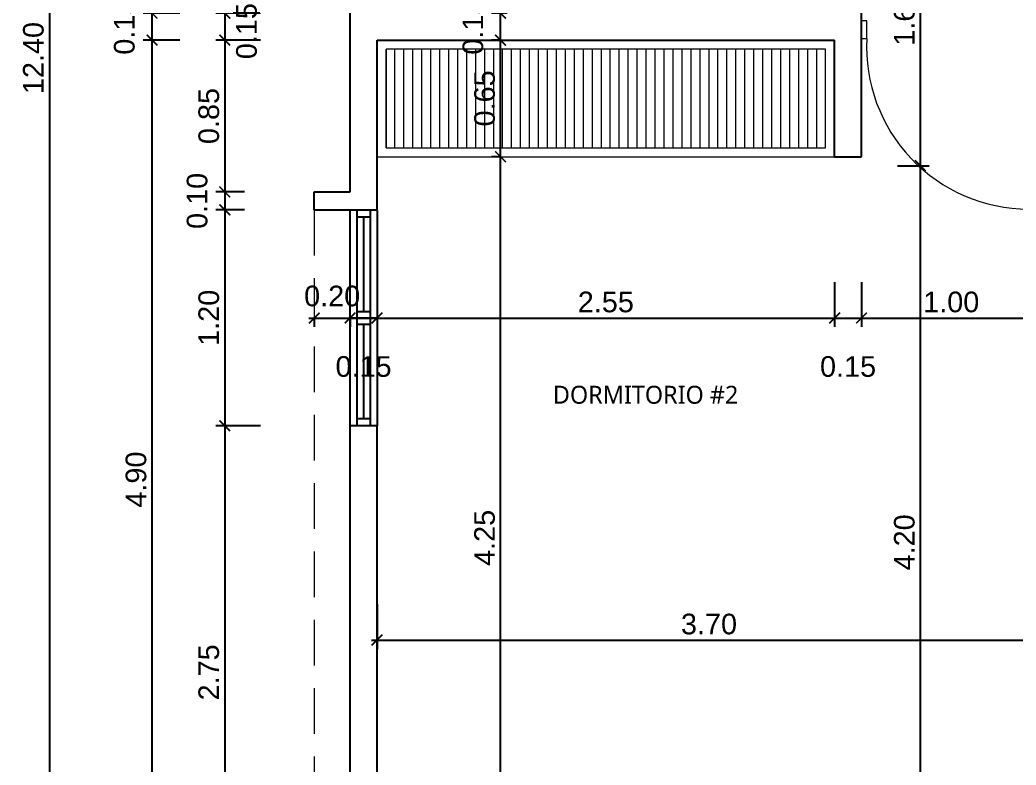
# Model space of a CAD drawing. Header units: feet. Extents: x -417 to 46, y -646 to -218.
# Drawn here: x -79.58 to -74.03, y -309.2 to -305.04 of the extents above; entities that cross this region are included whole.
import ezdxf

# ---------------------------------------------------------------- set-up
doc = ezdxf.new("R2010")
doc.units = ezdxf.units.FT
doc.header["$MEASUREMENT"] = 0
doc.linetypes.add('DASHED', pattern=[19.05, 12.7, -6.35])
for name, color, linetype, lineweight in [('A-WALL', 4, 'Continuous', 25), ('closet', 8, 'Continuous', 5), ('DIM-COTAS', 1, 'Continuous', 5), ('puertas', 8, 'Continuous', 9), ('TXT', 2, 'Continuous', 9), ('vuelo', 251, 'DASHED', 13)]:
    doc.layers.add(name, color=color, linetype=linetype, lineweight=lineweight)
doc.layers.add('DIM', color=10, linetype='Continuous')
doc.layers.add('PERT-VENT', color=2, linetype='Continuous')
doc.styles.add('ads', font='trebuc.ttf', dxfattribs={"height": 0.14})
doc.styles.get("Standard").update_dxf_attribs({"font": 'arial.ttf', "height": 0.115})
doc.dimstyles.new('KEILY', dxfattribs={"dimtxt": 0.115, "dimasz": 0.06, "dimexe": 0.05, "dimexo": 0.2, "dimgap": 0.03, "dimtad": 1, "dimzin": 1, "dimdsep": 46, "dimtxsty": 'Standard', "dimblk": 'ARCHTICK', "dimcen": 2.5, "dimdle": 0.03, "dimclrd": 256, "dimclre": 256, "dimclrt": 7, "dimadec": 0, "dimazin": 0, "dimtfac": 1, "dimtmove": 2, "dimatfit": 3, "dimfxl": 0.2, "dimfxlon": 1, "dimtolj": 1, "dimtzin": 1, "dimarcsym": 0})

# ---------------------------------------------------------------- blocks, each defined once
blk = doc.blocks.new('A$C4D292AF4')
at = {"layer": 'puertas'}
for points in [[(0.03, 0.05), (0.07, 0.05), (0.07, 1.05), (0.03, 1.05)], [(0, 0), (0.03, 0), (0.03, 0.1), (0, 0.1)], [(0.97, 0), (1, 0), (1, 0.1), (0.97, 0.1)]]:
    blk.add_lwpolyline(points, close=True, dxfattribs=at)
blk.add_arc((0.0677, 0.1465), 0.9035, 357.0481, 89.8556, dxfattribs=at)
blk = doc.blocks.new('A$C59FC24C1')
at = {"layer": 'PERT-VENT', "extrusion": (-2.36783e-12, 8.94772e-16, -1)}
for p, q in [((0, 0), (0, 1.2)), ((0.0375, 1.2), (0.0375, 0)), ((0.1125, 1.2), (0.1125, 0)), ((0.15, 1.2), (0.15, 0)), ((0.0375, 1.165), (0.1125, 1.165)), ((0.0375, 1.165), (0.1125, 1.165)), ((0.075, 1.165), (0.075, 0.635)), ((0.1125, 0.635), (0.0375, 0.635)), ((0.15, 0.6), (0, 0.6)), ((0.1125, 0.565), (0.0375, 0.565)), ((0.075, 0.565), (0.075, 0.0404)), ((0.0375, 0.0404), (0.1125, 0.0404))]:
    blk.add_line(p, q, dxfattribs=at)
blk = doc.blocks.new('_ArchTick')
at = {"layer": 'DIM-COTAS', "color": 0, "const_width": 0.15}
blk.add_lwpolyline([(-0.5, -0.5), (0.5, 0.5)], dxfattribs=at)
blk = doc.blocks.new('*D871')
at = {"layer": 'Defpoints', "color": 0, "transparency": 16777216}
for p in [(-77.7264, -305.007), (-78.4368, -305.157), (-77.5883, -305.157)]:
    blk.add_point(p, dxfattribs=at)
at = {"layer": 'DIM', "lineweight": -2, "transparency": 16777216}
for p, q in [((-78.4368, -304.977), (-78.4368, -305.187)), ((-78.2368, -305.007), (-78.4868, -305.007)), ((-78.2368, -305.157), (-78.4868, -305.157))]:
    blk.add_line(p, q, dxfattribs=at)
at = {"layer": 'DIM', "lineweight": -2, "transparency": 16777216, "xscale": 0.06, "yscale": 0.06, "zscale": 0.06}
for p, rotation in [((-78.4368, -305.007), 90), ((-78.4368, -305.157), 270)]:
    blk.add_blockref('_ArchTick', p, dxfattribs=dict(at, rotation=rotation))
at = {"layer": 'DIM', "color": 7, "transparency": 16777216, "insert": (-78.3152, -305.107), "char_height": 0.115, "attachment_point": 5, "rotation": 90}
blk.add_mtext('\\A1;0.15', dxfattribs=at)
blk = doc.blocks.new('*D872')
at = {"layer": 'Defpoints', "color": 0, "transparency": 16777216}
for p in [(-77.5883, -305.157), (-78.4368, -306.0035), (-78.1264, -306.0035)]:
    blk.add_point(p, dxfattribs=at)
at = {"layer": 'DIM', "lineweight": -2, "transparency": 16777216}
for p, q in [((-78.2368, -305.157), (-78.4868, -305.157)), ((-78.4368, -305.127), (-78.4368, -306.0335)), ((-78.3264, -306.0035), (-78.4868, -306.0035))]:
    blk.add_line(p, q, dxfattribs=at)
at = {"layer": 'DIM', "lineweight": -2, "transparency": 16777216, "xscale": 0.06, "yscale": 0.06, "zscale": 0.06}
for p, rotation in [((-78.4368, -305.157), 90), ((-78.4368, -306.0035), 270)]:
    blk.add_blockref('_ArchTick', p, dxfattribs=dict(at, rotation=rotation))
at = {"layer": 'DIM', "color": 7, "transparency": 16777216, "insert": (-78.5255, -305.5802), "char_height": 0.115, "attachment_point": 5, "rotation": 90}
blk.add_mtext('\\A1;0.85', dxfattribs=at)
blk = doc.blocks.new('*D873')
at = {"layer": 'Defpoints', "color": 0, "transparency": 16777216}
for p in [(-78.1264, -306.0035), (-78.4368, -306.1035), (-78.1264, -306.1035)]:
    blk.add_point(p, dxfattribs=at)
at = {"layer": 'DIM', "lineweight": -2, "transparency": 16777216}
for p, q in [((-78.4368, -305.9735), (-78.4368, -306.1335)), ((-78.3264, -306.0035), (-78.4868, -306.0035)), ((-78.3264, -306.1035), (-78.4868, -306.1035))]:
    blk.add_line(p, q, dxfattribs=at)
at = {"layer": 'DIM', "lineweight": -2, "transparency": 16777216, "xscale": 0.06, "yscale": 0.06, "zscale": 0.06}
for p, rotation in [((-78.4368, -306.0035), 90), ((-78.4368, -306.1035), 270)]:
    blk.add_blockref('_ArchTick', p, dxfattribs=dict(at, rotation=rotation))
at = {"layer": 'DIM', "color": 7, "transparency": 16777216, "insert": (-78.5905, -306.0535), "char_height": 0.115, "attachment_point": 5, "rotation": 90}
blk.add_mtext('\\A1;0.10', dxfattribs=at)
blk = doc.blocks.new('*D874')
at = {"layer": 'Defpoints', "color": 0, "transparency": 16777216}
for p in [(-78.1264, -306.1035), (-78.4368, -307.3067), (-77.9264, -307.3067)]:
    blk.add_point(p, dxfattribs=at)
at = {"layer": 'DIM', "lineweight": -2, "transparency": 16777216}
for p, q in [((-78.3264, -306.1035), (-78.4868, -306.1035)), ((-78.4368, -306.0735), (-78.4368, -307.3367)), ((-78.2368, -307.3067), (-78.4868, -307.3067))]:
    blk.add_line(p, q, dxfattribs=at)
at = {"layer": 'DIM', "lineweight": -2, "transparency": 16777216, "xscale": 0.06, "yscale": 0.06, "zscale": 0.06}
for p, rotation in [((-78.4368, -306.1035), 90), ((-78.4368, -307.3067), 270)]:
    blk.add_blockref('_ArchTick', p, dxfattribs=dict(at, rotation=rotation))
at = {"layer": 'DIM', "color": 7, "transparency": 16777216, "insert": (-78.5255, -306.7051), "char_height": 0.115, "attachment_point": 5, "rotation": 90}
blk.add_mtext('\\A1;1.20', dxfattribs=at)
blk = doc.blocks.new('*D818')
at = {"layer": 'Defpoints', "color": 0, "transparency": 16777216}
for p in [(-77.9264, -307.3067), (-78.4368, -310.057), (-77.5883, -310.057)]:
    blk.add_point(p, dxfattribs=at)
at = {"layer": 'DIM', "lineweight": -2, "transparency": 16777216}
for p, q in [((-78.2368, -307.3067), (-78.4868, -307.3067)), ((-78.4368, -307.2767), (-78.4368, -310.087)), ((-78.2368, -310.057), (-78.4868, -310.057))]:
    blk.add_line(p, q, dxfattribs=at)
at = {"layer": 'DIM', "lineweight": -2, "transparency": 16777216, "xscale": 0.06, "yscale": 0.06, "zscale": 0.06}
for p, rotation in [((-78.4368, -307.3067), 90), ((-78.4368, -310.057), 270)]:
    blk.add_blockref('_ArchTick', p, dxfattribs=dict(at, rotation=rotation))
at = {"layer": 'DIM', "color": 7, "transparency": 16777216, "insert": (-78.5255, -308.6818), "char_height": 0.115, "attachment_point": 5, "rotation": 90}
blk.add_mtext('\\A1;2.75', dxfattribs=at)
blk = doc.blocks.new('*D824')
at = {"layer": 'Defpoints', "color": 0, "transparency": 16777216}
for p in [(-78.8422, -305.157), (-78.4868, -305.157), (-78.4868, -310.057)]:
    blk.add_point(p, dxfattribs=at)
at = {"layer": 'DIM', "lineweight": -2, "transparency": 16777216}
for p, q in [((-78.6868, -305.157), (-78.8922, -305.157)), ((-78.8422, -310.087), (-78.8422, -305.127)), ((-78.6868, -310.057), (-78.8922, -310.057))]:
    blk.add_line(p, q, dxfattribs=at)
at = {"layer": 'DIM', "lineweight": -2, "transparency": 16777216, "xscale": 0.06, "yscale": 0.06, "zscale": 0.06}
for p, rotation in [((-78.8422, -305.157), 90), ((-78.8422, -310.057), 270)]:
    blk.add_blockref('_ArchTick', p, dxfattribs=dict(at, rotation=rotation))
at = {"layer": 'DIM', "color": 7, "transparency": 16777216, "insert": (-78.931, -307.607), "char_height": 0.115, "attachment_point": 5, "rotation": 90}
blk.add_mtext('\\A1;4.90', dxfattribs=at)
blk = doc.blocks.new('*D825')
at = {"layer": 'Defpoints', "color": 0, "transparency": 16777216}
for p in [(-78.8422, -305.007), (-78.4868, -305.007), (-78.4868, -305.157)]:
    blk.add_point(p, dxfattribs=at)
at = {"layer": 'DIM', "lineweight": -2, "transparency": 16777216}
for p, q in [((-78.8422, -305.187), (-78.8422, -304.977)), ((-78.6868, -305.007), (-78.8922, -305.007)), ((-78.6868, -305.157), (-78.8922, -305.157))]:
    blk.add_line(p, q, dxfattribs=at)
at = {"layer": 'DIM', "lineweight": -2, "transparency": 16777216, "xscale": 0.06, "yscale": 0.06, "zscale": 0.06}
for p, rotation in [((-78.8422, -305.007), 90), ((-78.8422, -305.157), 270)]:
    blk.add_blockref('_ArchTick', p, dxfattribs=dict(at, rotation=rotation))
at = {"layer": 'DIM', "color": 7, "transparency": 16777216, "insert": (-78.996, -305.082), "char_height": 0.115, "attachment_point": 5, "rotation": 90}
blk.add_mtext('\\A1;0.15', dxfattribs=at)
blk = doc.blocks.new('*D787')
at = {"layer": 'Defpoints', "color": 0, "transparency": 16777216}
for p in [(-78.8922, -299.057), (-79.4143, -311.457), (-78.8922, -311.457)]:
    blk.add_point(p, dxfattribs=at)
at = {"layer": 'DIM', "lineweight": -2, "transparency": 16777216}
for p, q in [((-79.2143, -299.057), (-79.4643, -299.057)), ((-79.4143, -299.027), (-79.4143, -311.487)), ((-79.2143, -311.457), (-79.4643, -311.457))]:
    blk.add_line(p, q, dxfattribs=at)
at = {"layer": 'DIM', "lineweight": -2, "transparency": 16777216, "xscale": 0.06, "yscale": 0.06, "zscale": 0.06}
for p, rotation in [((-79.4143, -299.057), 90), ((-79.4143, -311.457), 270)]:
    blk.add_blockref('_ArchTick', p, dxfattribs=dict(at, rotation=rotation))
at = {"layer": 'DIM', "color": 7, "transparency": 16777216, "insert": (-79.503, -305.257), "char_height": 0.115, "attachment_point": 5, "rotation": 90}
blk.add_mtext('\\A1;12.40', dxfattribs=at)
blk = doc.blocks.new('*D807')
at = {"layer": 'Defpoints', "color": 0, "transparency": 16777216}
for p in [(-77.9383, -306.54), (-77.7383, -306.54), (-77.7383, -306.7062)]:
    blk.add_point(p, dxfattribs=at)
at = {"layer": 'DIM', "lineweight": -2, "transparency": 16777216}
for p, q in [((-77.9683, -306.7062), (-77.7083, -306.7062)), ((-77.9383, -306.7062), (-77.9383, -306.7562)), ((-77.7383, -306.7062), (-77.7383, -306.7562))]:
    blk.add_line(p, q, dxfattribs=at)
at = {"layer": 'DIM', "lineweight": -2, "transparency": 16777216, "xscale": 0.06, "yscale": 0.06, "zscale": 0.06, "rotation": 180}
blk.add_blockref('_ArchTick', (-77.9383, -306.7062), dxfattribs=at)
at = {"layer": 'DIM', "lineweight": -2, "transparency": 16777216, "xscale": 0.06, "yscale": 0.06, "zscale": 0.06}
blk.add_blockref('_ArchTick', (-77.7383, -306.7062), dxfattribs=at)
at = {"layer": 'DIM', "color": 7, "transparency": 16777216, "insert": (-77.8383, -306.5842), "char_height": 0.115, "attachment_point": 5}
blk.add_mtext('\\A1;0.20', dxfattribs=at)
blk = doc.blocks.new('*D808')
at = {"layer": 'Defpoints', "color": 0, "transparency": 16777216}
for p in [(-77.5883, -306.4044), (-77.7383, -306.54), (-77.5883, -306.7062)]:
    blk.add_point(p, dxfattribs=at)
at = {"layer": 'DIM', "lineweight": -2, "transparency": 16777216}
for p, q in [((-77.5883, -306.6044), (-77.5883, -306.7562)), ((-77.7683, -306.7062), (-77.5583, -306.7062)), ((-77.7383, -306.7062), (-77.7383, -306.7562))]:
    blk.add_line(p, q, dxfattribs=at)
at = {"layer": 'DIM', "lineweight": -2, "transparency": 16777216, "xscale": 0.06, "yscale": 0.06, "zscale": 0.06, "rotation": 180}
blk.add_blockref('_ArchTick', (-77.7383, -306.7062), dxfattribs=at)
at = {"layer": 'DIM', "lineweight": -2, "transparency": 16777216, "xscale": 0.06, "yscale": 0.06, "zscale": 0.06}
blk.add_blockref('_ArchTick', (-77.5883, -306.7062), dxfattribs=at)
at = {"layer": 'DIM', "color": 7, "transparency": 16777216, "insert": (-77.6633, -306.9773), "char_height": 0.115, "attachment_point": 5}
blk.add_mtext('\\A1;0.15', dxfattribs=at)
blk = doc.blocks.new('*D809')
at = {"layer": 'Defpoints', "color": 0, "transparency": 16777216}
for p in [(-75.0383, -305.807), (-77.5883, -306.4044), (-75.0383, -306.7062)]:
    blk.add_point(p, dxfattribs=at)
at = {"layer": 'DIM', "lineweight": -2, "transparency": 16777216}
for p, q in [((-75.0383, -306.5062), (-75.0383, -306.7562)), ((-77.5883, -306.6044), (-77.5883, -306.7562)), ((-77.6183, -306.7062), (-75.0083, -306.7062))]:
    blk.add_line(p, q, dxfattribs=at)
at = {"layer": 'DIM', "lineweight": -2, "transparency": 16777216, "xscale": 0.06, "yscale": 0.06, "zscale": 0.06, "rotation": 180}
blk.add_blockref('_ArchTick', (-77.5883, -306.7062), dxfattribs=at)
at = {"layer": 'DIM', "lineweight": -2, "transparency": 16777216, "xscale": 0.06, "yscale": 0.06, "zscale": 0.06}
blk.add_blockref('_ArchTick', (-75.0383, -306.7062), dxfattribs=at)
at = {"layer": 'DIM', "color": 7, "transparency": 16777216, "insert": (-76.3133, -306.6175), "char_height": 0.115, "attachment_point": 5}
blk.add_mtext('\\A1;2.55', dxfattribs=at)
blk = doc.blocks.new('*D810')
at = {"layer": 'Defpoints', "color": 0, "transparency": 16777216}
for p in [(-75.0383, -305.807), (-74.8883, -306.2935), (-74.8883, -306.7062)]:
    blk.add_point(p, dxfattribs=at)
at = {"layer": 'DIM', "lineweight": -2, "transparency": 16777216}
for p, q in [((-75.0383, -306.5062), (-75.0383, -306.7562)), ((-74.8883, -306.5062), (-74.8883, -306.7562)), ((-75.0683, -306.7062), (-74.8583, -306.7062))]:
    blk.add_line(p, q, dxfattribs=at)
at = {"layer": 'DIM', "lineweight": -2, "transparency": 16777216, "xscale": 0.06, "yscale": 0.06, "zscale": 0.06, "rotation": 180}
blk.add_blockref('_ArchTick', (-75.0383, -306.7062), dxfattribs=at)
at = {"layer": 'DIM', "lineweight": -2, "transparency": 16777216, "xscale": 0.06, "yscale": 0.06, "zscale": 0.06}
blk.add_blockref('_ArchTick', (-74.8883, -306.7062), dxfattribs=at)
at = {"layer": 'DIM', "color": 7, "transparency": 16777216, "insert": (-74.9633, -306.9773), "char_height": 0.115, "attachment_point": 5}
blk.add_mtext('\\A1;0.15', dxfattribs=at)
blk = doc.blocks.new('*D811')
at = {"layer": 'Defpoints', "color": 0, "transparency": 16777216}
for p in [(-73.8883, -306.2477), (-74.8883, -306.2935), (-73.8883, -306.7062)]:
    blk.add_point(p, dxfattribs=at)
at = {"layer": 'DIM', "lineweight": -2, "transparency": 16777216}
for p, q in [((-74.8883, -306.5062), (-74.8883, -306.7562)), ((-73.8883, -306.5062), (-73.8883, -306.7562)), ((-74.9183, -306.7062), (-73.8583, -306.7062))]:
    blk.add_line(p, q, dxfattribs=at)
at = {"layer": 'DIM', "lineweight": -2, "transparency": 16777216, "xscale": 0.06, "yscale": 0.06, "zscale": 0.06, "rotation": 180}
blk.add_blockref('_ArchTick', (-74.8883, -306.7062), dxfattribs=at)
at = {"layer": 'DIM', "lineweight": -2, "transparency": 16777216, "xscale": 0.06, "yscale": 0.06, "zscale": 0.06}
blk.add_blockref('_ArchTick', (-73.8883, -306.7062), dxfattribs=at)
at = {"layer": 'DIM', "color": 7, "transparency": 16777216, "insert": (-74.3883, -306.6175), "char_height": 0.115, "attachment_point": 5}
blk.add_mtext('\\A1;1.00', dxfattribs=at)
blk = doc.blocks.new('*D1021')
at = {"layer": 'Defpoints', "color": 0, "transparency": 16777216}
for p in [(-77.5883, -308.0564), (-73.8883, -308.0564), (-73.8883, -308.5017)]:
    blk.add_point(p, dxfattribs=at)
at = {"layer": 'DIM', "lineweight": -2, "transparency": 16777216}
for p, q in [((-77.5883, -308.3017), (-77.5883, -308.5517)), ((-73.8883, -308.3017), (-73.8883, -308.5517)), ((-77.6183, -308.5017), (-73.8583, -308.5017))]:
    blk.add_line(p, q, dxfattribs=at)
at = {"layer": 'DIM', "lineweight": -2, "transparency": 16777216, "xscale": 0.06, "yscale": 0.06, "zscale": 0.06, "rotation": 180}
blk.add_blockref('_ArchTick', (-77.5883, -308.5017), dxfattribs=at)
at = {"layer": 'DIM', "lineweight": -2, "transparency": 16777216, "xscale": 0.06, "yscale": 0.06, "zscale": 0.06}
blk.add_blockref('_ArchTick', (-73.8883, -308.5017), dxfattribs=at)
at = {"layer": 'DIM', "color": 7, "transparency": 16777216, "insert": (-75.7383, -308.413), "char_height": 0.115, "attachment_point": 5}
blk.add_mtext('\\A1;3.70', dxfattribs=at)
blk = doc.blocks.new('*D1047')
at = {"layer": 'Defpoints', "color": 0, "transparency": 16777216}
for p in [(-76.8999, -305.807), (-76.7614, -305.807), (-76.7614, -310.057)]:
    blk.add_point(p, dxfattribs=at)
at = {"layer": 'DIM', "lineweight": -2, "transparency": 16777216}
for p, q in [((-76.8999, -305.807), (-76.9499, -305.807)), ((-76.8999, -310.087), (-76.8999, -305.777)), ((-76.8999, -310.057), (-76.9499, -310.057))]:
    blk.add_line(p, q, dxfattribs=at)
at = {"layer": 'DIM', "lineweight": -2, "transparency": 16777216, "xscale": 0.06, "yscale": 0.06, "zscale": 0.06}
for p, rotation in [((-76.8999, -305.807), 90), ((-76.8999, -310.057), 270)]:
    blk.add_blockref('_ArchTick', p, dxfattribs=dict(at, rotation=rotation))
at = {"layer": 'DIM', "color": 7, "transparency": 16777216, "insert": (-76.9886, -307.932), "char_height": 0.115, "attachment_point": 5, "rotation": 90}
blk.add_mtext('\\A1;4.25', dxfattribs=at)
blk = doc.blocks.new('*D1032')
at = {"layer": 'Defpoints', "color": 0, "transparency": 16777216}
for p in [(-76.8999, -305.157), (-76.7649, -305.157), (-76.7614, -305.807)]:
    blk.add_point(p, dxfattribs=at)
at = {"layer": 'DIM', "lineweight": -2, "transparency": 16777216}
for p, q in [((-76.8999, -305.157), (-76.9499, -305.157)), ((-76.8999, -305.837), (-76.8999, -305.127)), ((-76.8999, -305.807), (-76.9499, -305.807))]:
    blk.add_line(p, q, dxfattribs=at)
at = {"layer": 'DIM', "lineweight": -2, "transparency": 16777216, "xscale": 0.06, "yscale": 0.06, "zscale": 0.06}
for p, rotation in [((-76.8999, -305.157), 90), ((-76.8999, -305.807), 270)]:
    blk.add_blockref('_ArchTick', p, dxfattribs=dict(at, rotation=rotation))
at = {"layer": 'DIM', "color": 7, "transparency": 16777216, "insert": (-76.9886, -305.482), "char_height": 0.115, "attachment_point": 5, "rotation": 90}
blk.add_mtext('\\A1;0.65', dxfattribs=at)
blk = doc.blocks.new('*D1033')
at = {"layer": 'Defpoints', "color": 0, "transparency": 16777216}
for p in [(-76.8999, -305.007), (-76.663, -305.007), (-76.7649, -305.157)]:
    blk.add_point(p, dxfattribs=at)
at = {"layer": 'DIM', "lineweight": -2, "transparency": 16777216}
for p, q in [((-76.8999, -305.187), (-76.8999, -304.977)), ((-76.863, -305.007), (-76.9499, -305.007)), ((-76.8999, -305.157), (-76.9499, -305.157))]:
    blk.add_line(p, q, dxfattribs=at)
at = {"layer": 'DIM', "lineweight": -2, "transparency": 16777216, "xscale": 0.06, "yscale": 0.06, "zscale": 0.06}
for p, rotation in [((-76.8999, -305.007), 90), ((-76.8999, -305.157), 270)]:
    blk.add_blockref('_ArchTick', p, dxfattribs=dict(at, rotation=rotation))
at = {"layer": 'DIM', "color": 7, "transparency": 16777216, "insert": (-77.0536, -305.082), "char_height": 0.115, "attachment_point": 5, "rotation": 90}
blk.add_mtext('\\A1;0.15', dxfattribs=at)
blk = doc.blocks.new('*D1039')
at = {"layer": 'Defpoints', "color": 0, "transparency": 16777216}
for p in [(-74.8883, -305.857), (-74.5605, -305.857), (-74.8915, -310.057)]:
    blk.add_point(p, dxfattribs=at)
at = {"layer": 'DIM', "lineweight": -2, "transparency": 16777216}
for p, q in [((-74.5605, -310.087), (-74.5605, -305.827)), ((-74.6883, -305.857), (-74.5105, -305.857)), ((-74.6915, -310.057), (-74.5105, -310.057))]:
    blk.add_line(p, q, dxfattribs=at)
at = {"layer": 'DIM', "lineweight": -2, "transparency": 16777216, "xscale": 0.06, "yscale": 0.06, "zscale": 0.06}
for p, rotation in [((-74.5605, -305.857), 90), ((-74.5605, -310.057), 270)]:
    blk.add_blockref('_ArchTick', p, dxfattribs=dict(at, rotation=rotation))
at = {"layer": 'DIM', "color": 7, "transparency": 16777216, "insert": (-74.6492, -307.957), "char_height": 0.115, "attachment_point": 5, "rotation": 90}
blk.add_mtext('\\A1;4.20', dxfattribs=at)
blk = doc.blocks.new('*D1040')
at = {"layer": 'Defpoints', "color": 0, "transparency": 16777216}
for p in [(-74.8883, -304.207), (-74.5605, -304.207), (-74.8883, -305.857)]:
    blk.add_point(p, dxfattribs=at)
at = {"layer": 'DIM', "lineweight": -2, "transparency": 16777216}
for p, q in [((-74.6883, -304.207), (-74.5105, -304.207)), ((-74.5605, -305.887), (-74.5605, -304.177)), ((-74.6883, -305.857), (-74.5105, -305.857))]:
    blk.add_line(p, q, dxfattribs=at)
at = {"layer": 'DIM', "lineweight": -2, "transparency": 16777216, "xscale": 0.06, "yscale": 0.06, "zscale": 0.06}
for p, rotation in [((-74.5605, -304.207), 90), ((-74.5605, -305.857), 270)]:
    blk.add_blockref('_ArchTick', p, dxfattribs=dict(at, rotation=rotation))
at = {"layer": 'DIM', "color": 7, "transparency": 16777216, "insert": (-74.6492, -305.032), "char_height": 0.115, "attachment_point": 5, "rotation": 90}
blk.add_mtext('\\A1;1.65', dxfattribs=at)

msp = doc.modelspace()

# ---------------------------------------------------------------- hatches: boundary and pattern name
at = {"layer": 'closet'}
h = msp.add_hatch(dxfattribs=at)
h.set_pattern_fill('ANSI31', color=256, scale=0.4, angle=45, style=0)
h.set_pattern_definition([(90, (-77.488263, -305.75702), (-0.05, 7e-18), [])])
h.paths.add_polyline_path([(-77.5383, -305.757), (-75.0883, -305.757), (-75.0883, -305.207), (-77.5383, -305.207)])

# ---------------------------------------------------------------- linework, layer by layer
at = {"layer": 'A-WALL'}
for p, q in [((-74.8883, -305.807), (-74.8883, -304.207)), ((-77.7383, -306.0035), (-77.7383, -304.407)), ((-77.5883, -306.1035), (-77.5883, -305.157)), ((-77.5883, -305.157), (-75.0383, -305.157)), ((-75.0383, -305.807), (-75.0383, -305.157)), ((-75.0383, -305.807), (-74.8883, -305.807)), ((-77.9383, -306.1035), (-77.9383, -306.0035)), ((-77.7383, -310.207), (-77.7383, -307.3067)), ((-77.5883, -310.057), (-77.5883, -307.3067))]:
    msp.add_line(p, q, dxfattribs=at)
at = {"layer": 'A-WALL', "extrusion": (-1.27878e-17, -1.31713e-15, -1)}
for p, q in [((-77.9383, -306.0035), (-77.7383, -306.0035)), ((-77.9383, -306.1035), (-77.5883, -306.1035)), ((-77.5883, -307.3067), (-77.7383, -307.3067))]:
    msp.add_line(p, q, dxfattribs=at)
at = {"layer": 'closet'}
msp.add_line((-77.5883, -305.807), (-75.0383, -305.807), dxfattribs=at)
msp.add_lwpolyline([(-77.5383, -305.757), (-75.0883, -305.757), (-75.0883, -305.207), (-77.5383, -305.207)], close=True, dxfattribs=at)
at = {"layer": 'vuelo', "ltscale": 0.02}
msp.add_line((-77.9383, -306.1035), (-77.9383, -310.407), dxfattribs=at)

# ---------------------------------------------------------------- block references
msp.add_blockref('A$C59FC24C1', (-77.7383, -307.3067))
at = {"layer": 'puertas', "extrusion": (-6.28888e-16, 1.94037e-15, -1), "xscale": -1.000288939019299, "yscale": 1.000288939019299, "zscale": 1.000288939019297, "rotation": 180}
msp.add_blockref('A$C4D292AF4', (73.8883, -305.0487), dxfattribs=at)

# ---------------------------------------------------------------- texts
at = {"layer": 'TXT', "insert": (-76.0915, -307.0841), "char_height": 0.1, "width": 2.688, "attachment_point": 2, "style": 'ads', "bg_fill": 2}
msp.add_mtext('DORMITORIO #2', dxfattribs=at)

# ---------------------------------------------------------------- dimensions: what is measured, and where the dimension line sits
at = {"layer": 'DIM'}
for base, p1, p2, picture, middle in [((-79.4143, -311.457), (-78.8922, -299.057), (-78.8922, -311.457), '*D787', (-79.503, -305.257)), ((-74.5605, -304.207), (-74.8883, -305.857), (-74.8883, -304.207), '*D1040', (-74.6492, -305.032)), ((-78.8422, -305.007), (-78.4868, -305.157), (-78.4868, -305.007), '*D825', (-78.996, -305.082)), ((-76.8999, -305.007), (-76.7649, -305.157), (-76.663, -305.007), '*D1033', (-77.0536, -305.082)), ((-78.8422, -305.157), (-78.4868, -310.057), (-78.4868, -305.157), '*D824', (-78.931, -307.607)), ((-78.4368, -306.0035), (-77.5883, -305.157), (-78.1264, -306.0035), '*D872', (-78.5255, -305.5802)), ((-76.8999, -305.157), (-76.7614, -305.807), (-76.7649, -305.157), '*D1032', (-76.9886, -305.482)), ((-78.4368, -306.1035), (-78.1264, -306.0035), (-78.1264, -306.1035), '*D873', (-78.5905, -306.0535)), ((-78.4368, -307.3067), (-78.1264, -306.1035), (-77.9264, -307.3067), '*D874', (-78.5255, -306.7051)), ((-78.4368, -310.057), (-77.9264, -307.3067), (-77.5883, -310.057), '*D818', (-78.5255, -308.6818))]:
    dim = msp.add_linear_dim(base=base, p1=p1, p2=p2, angle=90, dimstyle='KEILY', dxfattribs=at)
    dim.commit()
    dim.dimension.update_dxf_attribs({"geometry": picture, "text_midpoint": middle})
dim = msp.add_linear_dim(base=(-78.4368, -305.157), p1=(-77.7264, -305.007), p2=(-77.5883, -305.157), angle=90, dimstyle='KEILY', dxfattribs=at)
dim.commit()
dim.dimension.update_dxf_attribs({"geometry": '*D871', "text_midpoint": (-78.3152, -305.107), "dimtype": 160})
for base, p1, p2, picture, middle in [((-75.0383, -306.7062), (-77.5883, -306.4044), (-75.0383, -305.807), '*D809', (-76.3133, -306.6175)), ((-73.8883, -306.7062), (-74.8883, -306.2935), (-73.8883, -306.2477), '*D811', (-74.3883, -306.6175)), ((-73.8883, -308.5017), (-77.5883, -308.0564), (-73.8883, -308.0564), '*D1021', (-75.7383, -308.413))]:
    dim = msp.add_linear_dim(base=base, p1=p1, p2=p2, dimstyle='KEILY', dxfattribs=at)
    dim.commit()
    dim.dimension.update_dxf_attribs({"geometry": picture, "text_midpoint": middle})
dim = msp.add_linear_dim(base=(-77.7383, -306.7062), p1=(-77.9383, -306.54), p2=(-77.7383, -306.54), dimstyle='KEILY', dxfattribs=at)
dim.commit()
dim.dimension.update_dxf_attribs({"geometry": '*D807', "text_midpoint": (-77.8383, -306.5842), "dimtype": 160})

# ---------------------------------------------------------------- next in the draw order: dimensions: what is measured, and where the dimension line sits
for base, p1, p2, picture, middle in [((-76.8999, -305.807), (-76.7614, -310.057), (-76.7614, -305.807), '*D1047', (-76.9886, -307.932)), ((-74.5605, -305.857), (-74.8915, -310.057), (-74.8883, -305.857), '*D1039', (-74.6492, -307.957))]:
    dim = msp.add_linear_dim(base=base, p1=p1, p2=p2, angle=90, dimstyle='KEILY', dxfattribs=at)
    dim.commit()
    dim.dimension.update_dxf_attribs({"geometry": picture, "text_midpoint": middle})
for base, p1, p2, picture, middle in [((-74.8883, -306.7062), (-75.0383, -305.807), (-74.8883, -306.2935), '*D810', (-74.9633, -306.9773)), ((-77.5883, -306.7062), (-77.7383, -306.54), (-77.5883, -306.4044), '*D808', (-77.6633, -306.9773))]:
    dim = msp.add_linear_dim(base=base, p1=p1, p2=p2, dimstyle='KEILY', dxfattribs=at)
    dim.commit()
    dim.dimension.update_dxf_attribs({"geometry": picture, "text_midpoint": middle})

doc.saveas('drawing.dxf')
